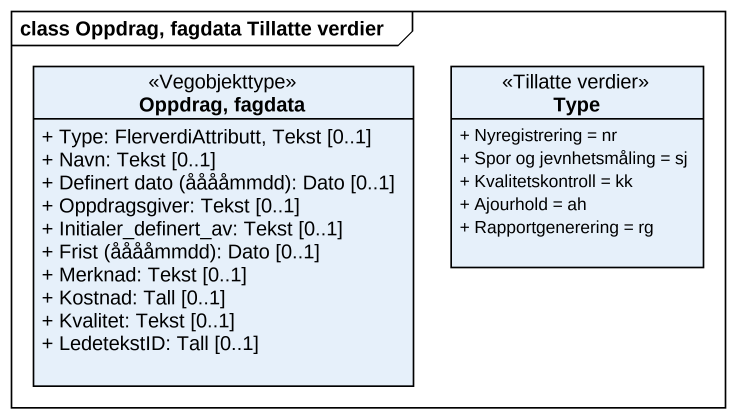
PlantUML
@startuml
mainframe class Oppdrag, fagdata Tillatte verdier
hide circle
hide empty members
skinparam classAttributeIconSize 0
class "Oppdrag, fagdata" as Oppdrag_fagdata <<Vegobjekttype>> {
  + Type: FlerverdiAttributt, Tekst [0..1]
  + Navn: Tekst [0..1]
  {field} + Definert dato (ååååmmdd): Dato [0..1]
  + Oppdragsgiver: Tekst [0..1]
  + Initialer_definert_av: Tekst [0..1]
  {field} + Frist (ååååmmdd): Dato [0..1]
  + Merknad: Tekst [0..1]
  + Kostnad: Tall [0..1]
  + Kvalitet: Tekst [0..1]
  + LedetekstID: Tall [0..1]
}
class Type <<Tillatte verdier>> {
  + Nyregistrering = nr
  + Spor og jevnhetsmåling = sj
  + Kvalitetskontroll = kk
  + Ajourhold = ah
  + Rapportgenerering = rg
}
@enduml
